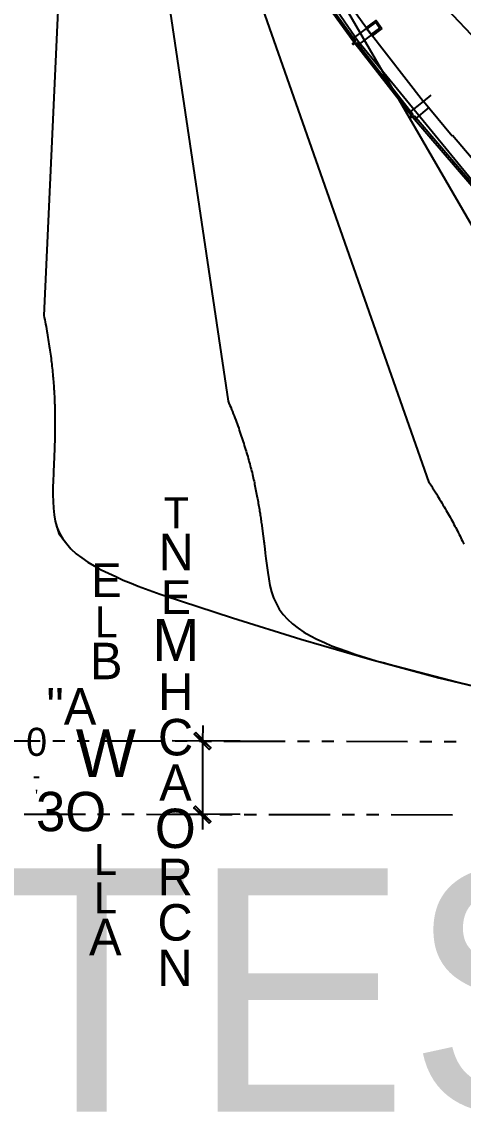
# Model space of a CAD drawing. Header units: feet. Extents: x -84 to 198, y -22 to 181.
# Drawn here: x 11.62 to 29.65, y -5.47 to 39.23 of the extents above; entities that cross this region are included whole.
import ezdxf
from ezdxf.enums import TextEntityAlignment as Align

# ---------------------------------------------------------------- set-up
doc = ezdxf.new("R2010")
doc.units = ezdxf.units.FT
for name, color, linetype in [('A-AREA-UNIDAD', 30, 'CONTINUOUS'), ('A-LINEA', 7, 'CONTINUOUS'), ('A-LINEA-FINA', 9, 'CONTINUOUS'), ('A-TEXTO-PDF', 3, 'CONTINUOUS')]:
    doc.layers.add(name, color=color, linetype=linetype)

msp = doc.modelspace()

# ---------------------------------------------------------------- linework, layer by layer
at = {"layer": 'A-AREA-UNIDAD'}
msp.add_lwpolyline([(21.04, 44.7289), (25.36, 38.4356), (30.112, 32.64), (35.488, 27.1289), (41.2, 22.1689), (47.328, 17.6889), (47.552, 17.6889), (50.512, 15.6444), (50.8, 15.6444), (53.84, 13.7244), (56.08, 12.5689), (56.16, 12.0356), (57.472, 10.8444), (59.2, 8.8356), (60.08, 8.2489), (61.088, 7.9289), (63.232, 7.68), (66.96, 7.7156)], dxfattribs=at)
at = {"layer": 'A-LINEA'}
for p, q in [((14.5856, 71.6687), (12.5111, 27.2243)), ((14.5856, 71.6687), (12.5111, 27.2243)), ((13.6226, 66.7667), (20.0557, 23.7249)), ((13.6029, 62.1415), (28.2487, 20.4037)), ((14.3494, 57.9517), (37.9821, 17.1107)), ((15.9579, 53.5937), (53.5889, 13.645)), ((24.7867, 38.9644), (24.84, 39.0311)), ((25.6933, 38.9911), (25.9333, 38.6578)), ((26.08, 39.2178), (25.72, 38.9511)), ((25.8933, 38.7111), (26.2533, 38.9778)), ((26.3333, 38.9644), (25.9333, 38.6578)), ((26.08, 39.2178), (26.2533, 38.9778)), ((25.0667, 38.5778), (25.12, 38.6444)), ((25.3467, 38.1911), (25.4133, 38.2578)), ((25.64, 37.8178), (25.7067, 37.8844)), ((25.9333, 37.4444), (26, 37.5111)), ((26.2267, 37.0711), (26.2933, 37.1378)), ((26.52, 36.6978), (26.5867, 36.7644)), ((26.8133, 36.3244), (26.88, 36.3911)), ((27.1067, 35.9511), (27.1733, 36.0178)), ((27.4, 35.5778), (27.4667, 35.6444)), ((27.7067, 35.2178), (27.76, 35.2711)), ((28.0133, 34.8578), (28.0667, 34.9111)), ((29.2, 34.5644), (28.88, 34.9511)), ((28.32, 34.4978), (28.3733, 34.5511)), ((28.6267, 34.1378), (28.68, 34.1911)), ((28.9333, 33.7778), (28.9867, 33.8311)), ((29.24, 33.4178), (29.2933, 33.4711)), ((29.5467, 33.0578), (29.6, 33.1111)), ((9.88, 9.8444), (12.3733, 9.8311)), ((12.88, 9.8311), (13.3733, 9.8311)), ((13.88, 9.8311), (14.3733, 9.8311)), ((14.88, 9.8311), (17.3733, 9.8311)), ((20.5467, 9.8178), (17.76, 9.8311)), ((17.88, 9.8311), (18.3733, 9.8311)), ((18.88, 9.8178), (19.3733, 9.8178)), ((19.88, 9.8178), (22.3733, 9.8178)), ((22.88, 9.8178), (23.3733, 9.8178)), ((23.88, 9.8178), (24.3733, 9.8178)), ((24.88, 9.8178), (27.3733, 9.8044)), ((27.88, 9.8044), (28.3733, 9.8044)), ((28.88, 9.8044), (29.3733, 9.8044)), ((11.7067, 6.8311), (14.2133, 6.8311)), ((14.7067, 6.8311), (15.2133, 6.8311)), ((15.7067, 6.8311), (16.2133, 6.8311)), ((16.7067, 6.8311), (19.2133, 6.8178)), ((20.5467, 6.8178), (17.7467, 6.8311)), ((19.7067, 6.8178), (20.2133, 6.8178)), ((20.7067, 6.8178), (21.2133, 6.8178)), ((21.7067, 6.8178), (24.2133, 6.8178)), ((24.7067, 6.8178), (25.2133, 6.8178)), ((25.7067, 6.8178), (26.2133, 6.8178)), ((26.7067, 6.8178), (29.2133, 6.8044))]:
    msp.add_line(p, q, dxfattribs=at)
for points in [[(21.5333, 45.0578), (23.6, 41.8978), (25.8133, 38.8311), (28.04, 35.9778)], [(23.08, 41.4844), (25.2533, 38.4578), (25.1867, 38.4044), (23.0133, 41.4311), (23.08, 41.4844)], [(25.3067, 38.2444), (25.2267, 38.3644), (25.16, 38.3111), (25.1333, 38.3378), (25.2, 38.3911), (25.1067, 38.5111), (25.7067, 38.9644), (25.9067, 38.6978), (25.3067, 38.2444)], [(25.6933, 38.9911), (26.0933, 39.2844), (26.3333, 38.9644)], [(25.3067, 38.3911), (27.6, 35.4578), (27.5333, 35.4044), (25.24, 38.3378), (25.3067, 38.3911)], [(28.88, 34.9511), (28.04, 35.9778), (28.3467, 36.2311)], [(27.6667, 35.2444), (27.5733, 35.3644), (27.5067, 35.3111), (27.48, 35.3378), (27.5467, 35.3911), (27.4533, 35.5111), (28.04, 35.9778), (28.2533, 35.7244), (27.6667, 35.2444)], [(27.6533, 35.4044), (30.08, 32.5644), (30.0133, 32.5111), (27.5867, 35.3378), (27.6533, 35.4044)], [(29.2133, 34.6044), (30.6, 32.9778), (33.1867, 30.2178), (35.8667, 27.5511), (38.68, 25.0178), (41.5867, 22.6044), (44.5867, 20.3111), (47.5467, 18.2311)], [(12.52, 27.2311), (12.5333, 27.1378), (12.56, 27.0444), (12.5733, 26.9644), (12.5867, 26.8711), (12.6133, 26.7778), (12.6267, 26.6844), (12.64, 26.5911), (12.6533, 26.5111), (12.6667, 26.4178), (12.68, 26.3244), (12.6933, 26.2444), (12.7067, 26.1511), (12.72, 26.0711), (12.7333, 25.9778), (12.7467, 25.8978), (12.76, 25.8044), (12.7733, 25.7244), (12.7867, 25.6444), (12.8, 25.5644), (12.8133, 25.4711), (12.8133, 25.3911), (12.8267, 25.3111), (12.84, 25.2311), (12.84, 25.1511), (12.8533, 25.0711), (12.8667, 24.9911), (12.8667, 24.9111), (12.88, 24.8311), (12.88, 24.7511), (12.8933, 24.6711), (12.8933, 24.6044), (12.9067, 24.5244), (12.9067, 24.4444), (12.92, 24.3644), (12.92, 24.2978), (12.92, 24.2178), (12.9333, 24.1511), (12.9333, 24.0711), (12.9333, 24.0044), (12.9467, 23.9244), (12.9467, 23.8578), (12.9467, 23.7911), (12.9467, 23.7111), (12.9467, 23.6444), (12.96, 23.5778), (12.96, 23.4978), (12.96, 23.4311), (12.96, 23.3644), (12.96, 23.2978), (12.96, 23.2311), (12.96, 23.1644), (12.96, 23.0978), (12.96, 23.0311), (12.96, 22.9644), (12.96, 22.8978), (12.96, 22.8311), (12.96, 22.7778), (12.96, 22.7111), (12.96, 22.6444), (12.96, 22.5778), (12.96, 22.5244), (12.96, 22.4578), (12.96, 22.3911), (12.96, 22.3378), (12.96, 22.2711), (12.96, 22.2178), (12.96, 22.1511), (12.96, 22.0978), (12.96, 22.0311), (12.9467, 21.9778), (12.9467, 21.9244), (12.9467, 21.8578), (12.9467, 21.8044), (12.9467, 21.7511), (12.9467, 21.6978), (12.9467, 21.6311), (12.9333, 21.5778), (12.9333, 21.5244), (12.9333, 21.4711), (12.9333, 21.4178), (12.9333, 21.3644), (12.9333, 21.3111), (12.92, 21.2578), (12.92, 21.2044), (12.92, 21.0578), (12.92, 21.0044), (12.9067, 20.9511), (12.9067, 20.7511), (12.8933, 20.4844), (12.88, 20.1911), (12.88, 19.8978), (12.8933, 19.6178), (12.9067, 19.3511), (12.9333, 19.0711), (12.9867, 18.8178), (13.0533, 18.5778), (13.16, 18.3244), (13.2933, 18.0978), (13.4533, 17.8844), (13.6267, 17.6844), (13.84, 17.4844), (14.0667, 17.3111), (14.32, 17.1378), (14.5733, 16.9911), (14.8667, 16.8311), (15.16, 16.6844), (15.4533, 16.5511), (15.76, 16.4044), (16.08, 16.2844), (16.3733, 16.1644), (16.6667, 16.0444), (16.9733, 15.9378), (17.2667, 15.8311), (17.44, 15.7778), (20.2267, 14.8578), (23.0267, 13.9911), (25.84, 13.1778), (28.6667, 12.4178), (31.52, 11.7244)], [(12.52, 27.2311), (12.5333, 27.1378), (12.56, 27.0444), (12.5733, 26.9644), (12.5867, 26.8711), (12.6133, 26.7778), (12.6267, 26.6844), (12.64, 26.5911), (12.6533, 26.5111), (12.6667, 26.4178), (12.68, 26.3244), (12.6933, 26.2444), (12.7067, 26.1511), (12.72, 26.0711), (12.7333, 25.9778), (12.7467, 25.8978), (12.76, 25.8044), (12.7733, 25.7244), (12.7867, 25.6444), (12.8, 25.5644), (12.8133, 25.4711), (12.8133, 25.3911), (12.8267, 25.3111), (12.84, 25.2311), (12.84, 25.1511), (12.8533, 25.0711), (12.8667, 24.9911), (12.8667, 24.9111), (12.88, 24.8311), (12.88, 24.7511), (12.8933, 24.6711), (12.8933, 24.6044), (12.9067, 24.5244), (12.9067, 24.4444), (12.92, 24.3644), (12.92, 24.2978), (12.92, 24.2178), (12.9333, 24.1511), (12.9333, 24.0711), (12.9333, 24.0044), (12.9467, 23.9244), (12.9467, 23.8578), (12.9467, 23.7911), (12.9467, 23.7111), (12.9467, 23.6444), (12.96, 23.5778), (12.96, 23.4978), (12.96, 23.4311), (12.96, 23.3644), (12.96, 23.2978), (12.96, 23.2311), (12.96, 23.1644), (12.96, 23.0978), (12.96, 23.0311), (12.96, 22.9644), (12.96, 22.8978), (12.96, 22.8311), (12.96, 22.7778), (12.96, 22.7111), (12.96, 22.6444), (12.96, 22.5778), (12.96, 22.5244), (12.96, 22.4578), (12.96, 22.3911), (12.96, 22.3378), (12.96, 22.2711), (12.96, 22.2178), (12.96, 22.1511), (12.96, 22.0978), (12.96, 22.0311), (12.9467, 21.9778), (12.9467, 21.9244), (12.9467, 21.8578), (12.9467, 21.8044), (12.9467, 21.7511), (12.9467, 21.6978), (12.9467, 21.6311), (12.9333, 21.5778), (12.9333, 21.5244), (12.9333, 21.4711), (12.9333, 21.4178), (12.9333, 21.3644), (12.9333, 21.3111), (12.92, 21.2578), (12.92, 21.2044), (12.92, 21.0578), (12.92, 21.0044), (12.9067, 20.9511), (12.9067, 20.7511), (12.8933, 20.4844), (12.88, 20.1911), (12.88, 19.8978), (12.8933, 19.6178), (12.9067, 19.3511), (12.9333, 19.0711), (12.9867, 18.8178), (13.1333, 18.3111), (13.4533, 17.8844), (13.6267, 17.6844), (13.84, 17.4844), (14.0667, 17.3111), (14.32, 17.1378), (14.5733, 16.9911), (14.8667, 16.8311), (15.16, 16.6844), (15.4533, 16.5511), (15.76, 16.4044), (16.08, 16.2844), (16.3733, 16.1644), (16.6667, 16.0444), (16.9733, 15.9378), (17.2667, 15.8311), (17.44, 15.7778), (20.2267, 14.8578), (23.0267, 13.9911), (25.84, 13.1778), (28.6667, 12.4178), (31.52, 11.7244)], [(20.0533, 23.7244), (20.08, 23.6444), (20.12, 23.5511), (20.16, 23.4711), (20.1867, 23.3778), (20.2267, 23.2978), (20.2533, 23.2044), (20.2933, 23.1244), (20.32, 23.0444), (20.36, 22.9511), (20.3867, 22.8711), (20.4133, 22.7911), (20.44, 22.7111), (20.48, 22.6178), (20.5067, 22.5378), (20.5333, 22.4578), (20.56, 22.3778), (20.5867, 22.2978), (20.6133, 22.2178), (20.64, 22.1378), (20.6667, 22.0578), (20.6933, 21.9911), (20.7067, 21.9111), (20.7333, 21.8311), (20.76, 21.7511), (20.7867, 21.6844), (20.8, 21.6044), (20.8267, 21.5244), (20.8533, 21.4578), (20.8667, 21.3778), (20.8933, 21.2978), (20.9067, 21.2311), (20.9333, 21.1644), (20.9467, 21.0844), (20.96, 21.0178), (20.9867, 20.9378), (21, 20.8711), (21.0267, 20.8044), (21.04, 20.7244), (21.0533, 20.6578), (21.0667, 20.5911), (21.08, 20.5244), (21.1067, 20.4578), (21.12, 20.3911), (21.1333, 20.3244), (21.1467, 20.2578), (21.16, 20.1911), (21.1733, 20.1244), (21.1867, 20.0578), (21.2, 19.9911), (21.2133, 19.9244), (21.2267, 19.8578), (21.24, 19.7911), (21.2533, 19.7378), (21.2667, 19.6711), (21.28, 19.6044), (21.28, 19.5511), (21.2933, 19.4844), (21.3067, 19.4178), (21.32, 19.3644), (21.3333, 19.2978), (21.3333, 19.2444), (21.3467, 19.1778), (21.36, 19.1244), (21.36, 19.0711), (21.3733, 19.0044), (21.3867, 18.9511), (21.3867, 18.8978), (21.4, 18.8311), (21.4, 18.7778), (21.4133, 18.7244), (21.4267, 18.6711), (21.4267, 18.6178), (21.44, 18.5511), (21.44, 18.4978), (21.4533, 18.4444), (21.4533, 18.3911), (21.4667, 18.3378), (21.4667, 18.2844), (21.48, 18.2311), (21.48, 18.1911), (21.4933, 18.1378), (21.4933, 18.0844), (21.5067, 18.0311), (21.5067, 17.9778), (21.52, 17.9244), (21.52, 17.8844), (21.5467, 17.6844), (21.56, 17.5111), (21.5867, 17.2844), (21.6267, 17.0044), (21.6667, 16.7244), (21.7067, 16.4578), (21.76, 16.1911), (21.8267, 15.9244), (21.9067, 15.6844), (22.0133, 15.4578), (22.1333, 15.2178), (22.2933, 15.0044), (22.48, 14.8044), (22.68, 14.6178), (22.9067, 14.4444), (23.1467, 14.2844), (23.4133, 14.1244), (23.68, 13.9911), (23.9867, 13.8578), (24.28, 13.7244), (24.5867, 13.6044), (24.9067, 13.4978), (25.2267, 13.3778), (25.5333, 13.2844), (25.84, 13.1911), (26.1467, 13.0978), (26.44, 13.0178), (26.6133, 12.9644), (29.3867, 12.2444), (32.1733, 11.5644)], [(28.2533, 20.4178), (28.3067, 20.3378), (28.36, 20.2578), (28.4, 20.1778), (28.4533, 20.0978), (28.5067, 20.0178), (28.56, 19.9378), (28.6, 19.8578), (28.6533, 19.7911), (28.6933, 19.7111), (28.7467, 19.6311), (28.7867, 19.5644), (28.8267, 19.4844), (28.88, 19.4044), (28.92, 19.3378), (28.96, 19.2578), (29, 19.1911), (29.04, 19.1111), (29.08, 19.0444), (29.12, 18.9778), (29.16, 18.8978), (29.2, 18.8311), (29.24, 18.7644), (29.28, 18.6844), (29.32, 18.6178), (29.36, 18.5511), (29.3867, 18.4844), (29.4267, 18.4178), (29.4533, 18.3511), (29.4933, 18.2711), (29.5333, 18.2044), (29.56, 18.1378), (29.5867, 18.0711), (29.6267, 18.0044), (29.6533, 17.9378), (29.6933, 17.8844)], [(19.0133, 10.4578), (19, 9.8311), (19, 6.8178), (19, 6.2044)]]:
    msp.add_lwpolyline(points, dxfattribs=at)
at = {"layer": 'A-LINEA-FINA'}
for points in [[(18.7333, 10.1778), (18.6667, 10.1111), (19.3467, 9.5511), (18.7333, 10.1778)], [(18.6667, 10.1111), (19.3467, 9.5511), (19.28, 9.4844), (18.6667, 10.1111), (18.6667, 10.1111)], [(19.3467, 6.5378), (18.6533, 7.0978), (18.72, 7.1644), (19.3467, 6.5378), (19.3467, 6.5378)], [(19.28, 6.4711), (19.3467, 6.5378), (18.6533, 7.0978), (19.28, 6.4711)]]:
    msp.add_lwpolyline(points, dxfattribs=at)

# ---------------------------------------------------------------- texts
at = {"layer": 'A-TEXTO-PDF'}
for s, height, p in [('T', 1.263, (17.9299, 18.5258)), ('N', 1.492, (17.9249, 16.8115)), ('E', 1.379, (15.0773, 15.7121)), ('E', 1.379, (17.9195, 15.0253)), ('L', 1.264, (15.0719, 14.0687)), ('M', 1.72, (17.9138, 13.0963)), ('B', 1.492, (15.0663, 12.3544)), ('H', 1.492, (17.9079, 11.0965)), ('"A', 1.492, (13.6434, 10.4975)), ('C', 1.492, (17.9024, 9.2396)), ('0', 1.149, (12.2218, 9.2198)), ('W', 1.949, (15.0533, 8.355)), ('A', 1.492, (17.8968, 7.3826)), ('-', 0.69, (12.2191, 8.0766)), ("'", 0.495, (12.2173, 7.3423)), ('3O', 1.608, (13.6312, 6.1405)), ('O', 1.607, (17.8911, 5.4536)), ('L', 1.264, (15.0403, 4.3543)), ('R', 1.492, (17.8854, 3.5246)), ('KCABTES', 9.944, (5.2398, -5.327)), ('L', 1.264, (15.0351, 2.7828)), ('C', 1.492, (17.8799, 1.6676)), ('A', 1.492, (15.0295, 1.0686)), ('N', 1.492, (17.8744, -0.1894))]:
    msp.add_text(s, height=height, dxfattribs=at).set_placement(p, align=Align.CENTER)

doc.saveas('drawing.dxf')
